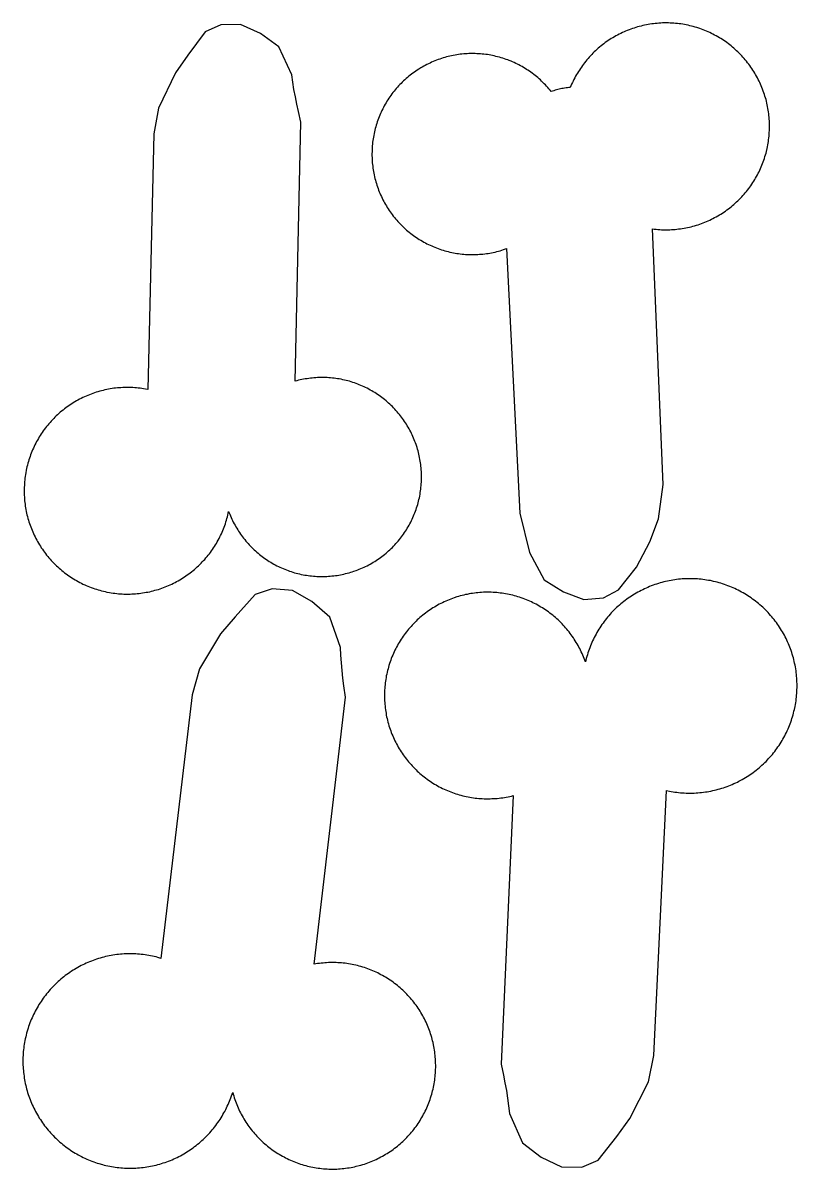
# Model space of a CAD drawing. Extents: x -246 to 246, y -104 to 199.
# Drawn here: x 163.17 to 172.8, y 53.9 to 68.14 of the extents above; entities that cross this region are included whole.
import ezdxf

# ---------------------------------------------------------------- set-up
doc = ezdxf.new("R2010")
doc.units = 0
doc.layers.add('Add_Red', color=1, linetype='Continuous')

msp = doc.modelspace()

# ---------------------------------------------------------------- linework, layer by layer
at = {"layer": 'Add_Red'}
for points in [[(164.505, 61.044), (164.527, 61.045), (164.55, 61.046), (164.572, 61.047), (164.594, 61.049), (164.617, 61.051), (164.639, 61.054), (164.661, 61.057), (164.683, 61.061), (164.705, 61.065), (164.727, 61.069), (164.749, 61.073), (164.771, 61.078), (164.793, 61.084), (164.815, 61.09), (164.836, 61.096), (164.858, 61.102), (164.879, 61.109), (164.9, 61.116), (164.921, 61.124), (164.942, 61.132), (164.963, 61.14), (164.983, 61.149), (165.004, 61.158), (165.024, 61.168), (165.044, 61.178), (165.064, 61.188), (165.084, 61.198), (165.104, 61.209), (165.123, 61.22), (165.143, 61.232), (165.162, 61.244), (165.18, 61.256), (165.199, 61.268), (165.217, 61.281), (165.236, 61.294), (165.253, 61.308), (165.271, 61.321), (165.289, 61.336), (165.306, 61.35), (165.323, 61.365), (165.339, 61.38), (165.356, 61.395), (165.372, 61.41), (165.388, 61.426), (165.403, 61.442), (165.419, 61.459), (165.434, 61.475), (165.448, 61.492), (165.463, 61.509), (165.477, 61.527), (165.491, 61.544), (165.504, 61.562), (165.518, 61.58), (165.53, 61.599), (165.543, 61.617), (165.555, 61.636), (165.567, 61.655), (165.579, 61.674), (165.59, 61.694), (165.601, 61.713), (165.611, 61.733), (165.622, 61.753), (165.631, 61.773), (165.641, 61.793), (165.65, 61.814), (165.659, 61.835), (165.667, 61.855), (165.675, 61.876), (165.683, 61.897), (165.69, 61.918), (165.697, 61.94), (165.704, 61.961), (165.71, 61.983), (165.716, 62.004), (165.721, 62.026), (165.726, 62.048), (165.731, 62.07), (165.745, 62.035), (165.753, 62.015), (165.762, 61.995), (165.77, 61.976), (165.78, 61.956), (165.789, 61.937), (165.799, 61.918), (165.81, 61.899), (165.82, 61.88), (165.831, 61.861), (165.843, 61.843), (165.854, 61.825), (165.866, 61.807), (165.878, 61.789), (165.891, 61.771), (165.904, 61.754), (165.917, 61.737), (165.93, 61.72), (165.944, 61.703), (165.958, 61.687), (165.972, 61.671), (165.987, 61.655), (166.002, 61.639), (166.017, 61.624), (166.032, 61.609), (166.048, 61.594), (166.064, 61.579), (166.08, 61.565), (166.096, 61.551), (166.113, 61.537), (166.13, 61.524), (166.147, 61.511), (166.164, 61.498), (166.182, 61.485), (166.2, 61.473), (166.218, 61.461), (166.236, 61.449), (166.254, 61.438), (166.273, 61.427), (166.292, 61.417), (166.311, 61.406), (166.33, 61.396), (166.349, 61.387), (166.369, 61.377), (166.388, 61.368), (166.408, 61.36), (166.428, 61.352), (166.448, 61.344), (166.469, 61.336), (166.489, 61.329), (166.509, 61.322), (166.53, 61.316), (166.551, 61.309), (166.571, 61.304), (166.592, 61.298), (166.613, 61.293), (166.634, 61.288), (166.656, 61.284), (166.677, 61.28), (166.698, 61.277), (166.719, 61.273), (166.741, 61.271), (166.762, 61.268), (166.784, 61.266), (166.805, 61.264), (166.827, 61.263), (166.848, 61.262), (166.87, 61.262), (166.892, 61.261), (166.929, 61.262), (166.951, 61.263), (166.972, 61.264), (166.994, 61.266), (167.015, 61.268), (167.037, 61.27), (167.058, 61.273), (167.079, 61.276), (167.101, 61.279), (167.122, 61.283), (167.143, 61.287), (167.164, 61.292), (167.185, 61.297), (167.206, 61.302), (167.227, 61.308), (167.248, 61.314), (167.268, 61.32), (167.289, 61.327), (167.315, 61.336), (167.335, 61.344), (167.355, 61.352), (167.375, 61.36), (167.395, 61.368), (167.414, 61.377), (167.434, 61.387), (167.453, 61.396), (167.472, 61.406), (167.491, 61.417), (167.51, 61.427), (167.529, 61.438), (167.547, 61.449), (167.565, 61.461), (167.583, 61.473), (167.601, 61.485), (167.619, 61.498), (167.636, 61.511), (167.653, 61.524), (167.67, 61.537), (167.687, 61.551), (167.703, 61.565), (167.719, 61.579), (167.735, 61.594), (167.751, 61.609), (167.766, 61.624), (167.781, 61.639), (167.796, 61.655), (167.811, 61.671), (167.825, 61.687), (167.839, 61.703), (167.853, 61.72), (167.866, 61.737), (167.88, 61.754), (167.892, 61.771), (167.905, 61.789), (167.917, 61.807), (167.929, 61.825), (167.941, 61.843), (167.952, 61.861), (167.963, 61.88), (167.974, 61.899), (167.984, 61.918), (167.994, 61.937), (168.003, 61.956), (168.013, 61.976), (168.022, 61.995), (168.03, 62.015), (168.039, 62.035), (168.047, 62.055), (168.054, 62.075), (168.061, 62.096), (168.068, 62.116), (168.075, 62.137), (168.081, 62.158), (168.087, 62.178), (168.092, 62.199), (168.097, 62.22), (168.102, 62.241), (168.106, 62.262), (168.11, 62.284), (168.113, 62.305), (168.117, 62.326), (168.119, 62.348), (168.122, 62.369), (168.124, 62.391), (168.126, 62.412), (168.127, 62.434), (168.128, 62.455), (168.128, 62.477), (168.129, 62.498), (168.128, 62.524), (168.128, 62.546), (168.127, 62.567), (168.125, 62.589), (168.124, 62.611), (168.121, 62.632), (168.119, 62.653), (168.116, 62.675), (168.113, 62.696), (168.109, 62.717), (168.105, 62.739), (168.101, 62.76), (168.096, 62.781), (168.091, 62.802), (168.085, 62.823), (168.08, 62.844), (168.073, 62.864), (168.061, 62.901), (168.054, 62.922), (168.047, 62.942), (168.039, 62.962), (168.03, 62.982), (168.022, 63.002), (168.013, 63.021), (168.003, 63.041), (167.994, 63.06), (167.984, 63.079), (167.974, 63.098), (167.963, 63.117), (167.952, 63.136), (167.941, 63.154), (167.929, 63.172), (167.917, 63.19), (167.905, 63.208), (167.892, 63.226), (167.88, 63.243), (167.866, 63.26), (167.853, 63.277), (167.839, 63.294), (167.825, 63.31), (167.811, 63.326), (167.796, 63.342), (167.781, 63.358), (167.766, 63.373), (167.751, 63.388), (167.735, 63.403), (167.719, 63.418), (167.703, 63.432), (167.687, 63.446), (167.67, 63.46), (167.653, 63.473), (167.636, 63.486), (167.619, 63.499), (167.601, 63.512), (167.583, 63.524), (167.565, 63.536), (167.547, 63.548), (167.529, 63.559), (167.51, 63.57), (167.491, 63.58), (167.472, 63.591), (167.453, 63.601), (167.434, 63.61), (167.414, 63.62), (167.395, 63.629), (167.375, 63.637), (167.355, 63.645), (167.335, 63.653), (167.315, 63.661), (167.294, 63.668), (167.274, 63.675), (167.253, 63.681), (167.233, 63.688), (167.212, 63.693), (167.191, 63.699), (167.17, 63.704), (167.149, 63.708), (167.128, 63.713), (167.106, 63.717), (167.085, 63.72), (167.064, 63.723), (167.042, 63.726), (167.021, 63.729), (166.999, 63.731), (166.978, 63.733), (166.956, 63.734), (166.935, 63.735), (166.913, 63.735), (166.892, 63.736), (166.856, 63.735), (166.834, 63.734), (166.813, 63.733), (166.791, 63.731), (166.77, 63.729), (166.748, 63.727), (166.727, 63.724), (166.705, 63.721), (166.684, 63.718), (166.663, 63.714), (166.642, 63.71), (166.621, 63.705), (166.6, 63.701), (166.579, 63.695), (166.558, 63.69), (166.63, 66.909), (166.598, 67.043), (166.578, 67.133), (166.56, 67.224), (166.543, 67.315), (166.529, 67.406), (166.515, 67.497), (166.353, 67.846), (166.125, 68.011), (165.878, 68.123), (165.635, 68.12), (165.44, 68.033), (165.225, 67.743), (165.071, 67.523), (164.859, 67.083), (164.801, 66.765), (164.801, 66.765), (164.725, 63.587), (164.696, 63.592), (164.674, 63.596), (164.652, 63.599), (164.63, 63.602), (164.607, 63.605), (164.585, 63.607), (164.563, 63.609), (164.54, 63.61), (164.518, 63.611), (164.495, 63.612), (164.473, 63.612), (164.437, 63.611), (164.415, 63.611), (164.392, 63.609), (164.37, 63.608), (164.348, 63.606), (164.325, 63.603), (164.303, 63.601), (164.281, 63.597), (164.259, 63.594), (164.237, 63.59), (164.215, 63.586), (164.193, 63.581), (164.171, 63.576), (164.149, 63.57), (164.128, 63.565), (164.106, 63.558), (164.085, 63.552), (164.063, 63.545), (164.042, 63.538), (164.021, 63.53), (164, 63.522), (163.98, 63.513), (163.959, 63.505), (163.938, 63.495), (163.918, 63.486), (163.898, 63.476), (163.878, 63.466), (163.858, 63.455), (163.839, 63.444), (163.819, 63.433), (163.8, 63.422), (163.781, 63.41), (163.762, 63.397), (163.744, 63.385), (163.725, 63.372), (163.707, 63.359), (163.69, 63.345), (163.672, 63.331), (163.654, 63.317), (163.637, 63.303), (163.62, 63.288), (163.604, 63.273), (163.587, 63.258), (163.571, 63.242), (163.556, 63.226), (163.54, 63.21), (163.525, 63.194), (163.51, 63.177), (163.495, 63.16), (163.481, 63.143), (163.467, 63.125), (163.453, 63.108), (163.439, 63.09), (163.426, 63.072), (163.413, 63.053), (163.401, 63.035), (163.389, 63.016), (163.377, 62.997), (163.365, 62.978), (163.354, 62.958), (163.343, 62.939), (163.333, 62.919), (163.323, 62.899), (163.313, 62.879), (163.304, 62.858), (163.294, 62.838), (163.286, 62.817), (163.277, 62.796), (163.269, 62.775), (163.262, 62.754), (163.254, 62.733), (163.248, 62.712), (163.241, 62.69), (163.235, 62.669), (163.229, 62.647), (163.224, 62.625), (163.219, 62.603), (163.214, 62.582), (163.208, 62.551), (163.205, 62.529), (163.201, 62.506), (163.198, 62.484), (163.196, 62.462), (163.194, 62.44), (163.192, 62.417), (163.191, 62.395), (163.19, 62.373), (163.189, 62.35), (163.189, 62.328), (163.189, 62.294), (163.19, 62.271), (163.191, 62.249), (163.193, 62.227), (163.195, 62.204), (163.197, 62.182), (163.2, 62.16), (163.203, 62.138), (163.206, 62.116), (163.21, 62.093), (163.215, 62.071), (163.219, 62.05), (163.224, 62.028), (163.23, 62.006), (163.236, 61.984), (163.242, 61.963), (163.248, 61.941), (163.255, 61.92), (163.263, 61.899), (163.27, 61.878), (163.278, 61.857), (163.287, 61.836), (163.295, 61.815), (163.305, 61.795), (163.314, 61.775), (163.324, 61.754), (163.334, 61.735), (163.345, 61.715), (163.355, 61.695), (163.367, 61.676), (163.378, 61.657), (163.39, 61.638), (163.402, 61.619), (163.415, 61.6), (163.428, 61.582), (163.441, 61.564), (163.454, 61.546), (163.468, 61.528), (163.482, 61.511), (163.497, 61.493), (163.511, 61.477), (163.526, 61.46), (163.542, 61.444), (163.557, 61.427), (163.573, 61.412), (163.589, 61.396), (163.606, 61.381), (163.622, 61.366), (163.639, 61.351), (163.656, 61.337), (163.674, 61.323), (163.691, 61.309), (163.709, 61.295), (163.727, 61.282), (163.746, 61.269), (163.764, 61.257), (163.783, 61.244), (163.802, 61.233), (163.821, 61.221), (163.841, 61.21), (163.86, 61.199), (163.88, 61.188), (163.9, 61.178), (163.92, 61.168), (163.941, 61.159), (163.961, 61.15), (163.982, 61.141), (164.003, 61.133), (164.023, 61.125), (164.045, 61.117), (164.066, 61.11), (164.087, 61.103), (164.108, 61.096), (164.13, 61.09), (164.152, 61.084), (164.173, 61.079), (164.195, 61.074), (164.217, 61.069), (164.25, 61.063), (164.272, 61.059), (164.294, 61.056), (164.317, 61.053), (164.339, 61.05), (164.361, 61.048), (164.383, 61.047), (164.406, 61.045), (164.428, 61.044), (164.451, 61.044), (164.473, 61.043), (164.505, 61.044)], [(170.39, 60.995), (170.579, 61.095), (170.8, 61.376), (170.967, 61.692), (171.075, 61.98), (171.134, 62.404), (171, 65.583), (171.022, 65.581), (171.045, 65.578), (171.067, 65.576), (171.09, 65.575), (171.112, 65.573), (171.134, 65.573), (171.169, 65.572), (171.191, 65.572), (171.214, 65.573), (171.236, 65.574), (171.258, 65.575), (171.281, 65.577), (171.303, 65.579), (171.325, 65.582), (171.348, 65.585), (171.37, 65.588), (171.392, 65.592), (171.414, 65.596), (171.436, 65.6), (171.458, 65.605), (171.48, 65.61), (171.502, 65.616), (171.523, 65.622), (171.545, 65.628), (171.566, 65.635), (171.587, 65.642), (171.609, 65.65), (171.63, 65.658), (171.65, 65.666), (171.671, 65.674), (171.692, 65.683), (171.712, 65.693), (171.732, 65.702), (171.752, 65.712), (171.772, 65.723), (171.792, 65.733), (171.812, 65.744), (171.831, 65.756), (171.85, 65.767), (171.869, 65.78), (171.888, 65.792), (171.906, 65.805), (171.924, 65.818), (171.943, 65.831), (171.96, 65.845), (171.978, 65.859), (171.995, 65.873), (172.012, 65.887), (172.029, 65.902), (172.046, 65.918), (172.062, 65.933), (172.078, 65.949), (172.094, 65.965), (172.109, 65.981), (172.124, 65.998), (172.139, 66.014), (172.154, 66.031), (172.168, 66.049), (172.182, 66.066), (172.196, 66.084), (172.209, 66.102), (172.222, 66.12), (172.235, 66.139), (172.247, 66.158), (172.259, 66.176), (172.271, 66.196), (172.282, 66.215), (172.293, 66.234), (172.304, 66.254), (172.314, 66.274), (172.324, 66.294), (172.334, 66.314), (172.343, 66.335), (172.352, 66.355), (172.361, 66.376), (172.369, 66.397), (172.377, 66.418), (172.384, 66.439), (172.392, 66.46), (172.398, 66.482), (172.405, 66.503), (172.411, 66.525), (172.416, 66.547), (172.424, 66.582), (172.429, 66.604), (172.433, 66.626), (172.437, 66.648), (172.441, 66.67), (172.444, 66.692), (172.446, 66.714), (172.449, 66.737), (172.451, 66.759), (172.452, 66.782), (172.453, 66.804), (172.454, 66.826), (172.454, 66.858), (172.454, 66.88), (172.454, 66.903), (172.453, 66.925), (172.451, 66.947), (172.45, 66.97), (172.447, 66.992), (172.445, 67.014), (172.442, 67.037), (172.439, 67.059), (172.435, 67.081), (172.431, 67.103), (172.426, 67.125), (172.421, 67.147), (172.416, 67.169), (172.411, 67.19), (172.405, 67.212), (172.398, 67.234), (172.392, 67.255), (172.384, 67.276), (172.377, 67.297), (172.369, 67.318), (172.361, 67.339), (172.352, 67.36), (172.343, 67.381), (172.334, 67.401), (172.324, 67.421), (172.314, 67.441), (172.304, 67.461), (172.293, 67.481), (172.282, 67.501), (172.271, 67.52), (172.259, 67.539), (172.247, 67.558), (172.235, 67.577), (172.222, 67.595), (172.209, 67.613), (172.196, 67.631), (172.182, 67.649), (172.168, 67.667), (172.154, 67.684), (172.139, 67.701), (172.124, 67.718), (172.109, 67.735), (172.094, 67.751), (172.078, 67.767), (172.062, 67.783), (172.046, 67.798), (172.029, 67.813), (172.012, 67.828), (171.995, 67.843), (171.978, 67.857), (171.96, 67.871), (171.943, 67.884), (171.924, 67.898), (171.906, 67.911), (171.888, 67.924), (171.869, 67.936), (171.85, 67.948), (171.831, 67.96), (171.812, 67.971), (171.792, 67.982), (171.772, 67.993), (171.752, 68.003), (171.732, 68.013), (171.712, 68.023), (171.692, 68.032), (171.671, 68.041), (171.65, 68.05), (171.63, 68.058), (171.609, 68.066), (171.587, 68.073), (171.55, 68.085), (171.529, 68.092), (171.507, 68.098), (171.485, 68.104), (171.464, 68.109), (171.442, 68.114), (171.42, 68.119), (171.398, 68.123), (171.376, 68.127), (171.353, 68.13), (171.331, 68.133), (171.309, 68.136), (171.287, 68.138), (171.264, 68.14), (171.242, 68.141), (171.219, 68.142), (171.197, 68.143), (171.169, 68.143), (171.146, 68.143), (171.124, 68.143), (171.102, 68.142), (171.079, 68.14), (171.057, 68.138), (171.034, 68.136), (171.012, 68.134), (170.99, 68.131), (170.968, 68.128), (170.946, 68.124), (170.924, 68.12), (170.902, 68.115), (170.88, 68.11), (170.858, 68.105), (170.836, 68.1), (170.814, 68.094), (170.793, 68.087), (170.772, 68.08), (170.75, 68.073), (170.729, 68.066), (170.708, 68.058), (170.687, 68.05), (170.666, 68.041), (170.646, 68.032), (170.625, 68.023), (170.605, 68.013), (170.585, 68.003), (170.565, 67.993), (170.546, 67.982), (170.526, 67.971), (170.507, 67.96), (170.488, 67.948), (170.469, 67.936), (170.45, 67.924), (170.431, 67.911), (170.413, 67.898), (170.395, 67.884), (170.377, 67.871), (170.36, 67.857), (170.342, 67.843), (170.325, 67.828), (170.309, 67.813), (170.292, 67.798), (170.276, 67.783), (170.26, 67.767), (170.244, 67.751), (170.229, 67.735), (170.213, 67.718), (170.199, 67.701), (170.184, 67.684), (170.17, 67.667), (170.156, 67.649), (170.142, 67.631), (170.129, 67.613), (170.116, 67.595), (170.103, 67.577), (170.091, 67.558), (170.079, 67.539), (170.067, 67.52), (170.055, 67.501), (170.044, 67.481), (170.034, 67.461), (170.023, 67.441), (170.013, 67.421), (170.004, 67.401), (169.994, 67.381), (169.978, 67.342), (169.96, 67.34), (169.943, 67.338), (169.926, 67.336), (169.908, 67.333), (169.891, 67.33), (169.874, 67.327), (169.857, 67.323), (169.84, 67.319), (169.823, 67.315), (169.806, 67.311), (169.789, 67.306), (169.772, 67.301), (169.74, 67.29), (169.726, 67.307), (169.712, 67.324), (169.698, 67.34), (169.683, 67.356), (169.669, 67.372), (169.653, 67.388), (169.638, 67.404), (169.622, 67.419), (169.606, 67.434), (169.59, 67.448), (169.574, 67.463), (169.557, 67.477), (169.54, 67.49), (169.523, 67.504), (169.506, 67.517), (169.488, 67.53), (169.47, 67.542), (169.452, 67.554), (169.434, 67.566), (169.415, 67.578), (169.397, 67.589), (169.378, 67.6), (169.359, 67.611), (169.339, 67.621), (169.32, 67.631), (169.3, 67.64), (169.281, 67.65), (169.261, 67.658), (169.241, 67.667), (169.22, 67.675), (169.2, 67.683), (169.18, 67.69), (169.159, 67.698), (169.138, 67.704), (169.117, 67.711), (169.096, 67.717), (169.075, 67.722), (169.054, 67.728), (169.033, 67.733), (169.012, 67.737), (168.99, 67.741), (168.969, 67.745), (168.947, 67.749), (168.926, 67.752), (168.904, 67.754), (168.882, 67.757), (168.861, 67.758), (168.839, 67.76), (168.817, 67.761), (168.795, 67.762), (168.762, 67.762), (168.74, 67.762), (168.718, 67.762), (168.696, 67.761), (168.675, 67.759), (168.653, 67.758), (168.631, 67.756), (168.609, 67.753), (168.588, 67.75), (168.566, 67.747), (168.545, 67.743), (168.523, 67.739), (168.502, 67.735), (168.481, 67.73), (168.459, 67.725), (168.438, 67.72), (168.417, 67.714), (168.396, 67.708), (168.376, 67.701), (168.355, 67.694), (168.334, 67.687), (168.314, 67.679), (168.294, 67.671), (168.273, 67.663), (168.253, 67.654), (168.234, 67.645), (168.214, 67.636), (168.194, 67.626), (168.175, 67.616), (168.156, 67.606), (168.137, 67.595), (168.118, 67.584), (168.095, 67.569), (168.076, 67.558), (168.058, 67.545), (168.04, 67.533), (168.022, 67.52), (168.005, 67.507), (167.988, 67.494), (167.971, 67.48), (167.954, 67.466), (167.937, 67.452), (167.921, 67.437), (167.905, 67.423), (167.889, 67.408), (167.874, 67.392), (167.859, 67.377), (167.844, 67.361), (167.829, 67.345), (167.815, 67.328), (167.801, 67.311), (167.787, 67.295), (167.773, 67.277), (167.76, 67.26), (167.747, 67.243), (167.735, 67.225), (167.722, 67.207), (167.711, 67.188), (167.699, 67.17), (167.688, 67.151), (167.677, 67.132), (167.666, 67.113), (167.656, 67.094), (167.646, 67.075), (167.636, 67.055), (167.627, 67.036), (167.618, 67.016), (167.609, 66.996), (167.601, 66.975), (167.593, 66.955), (167.586, 66.935), (167.578, 66.914), (167.572, 66.893), (167.565, 66.873), (167.559, 66.852), (167.553, 66.831), (167.548, 66.809), (167.543, 66.788), (167.538, 66.767), (167.534, 66.745), (167.53, 66.724), (167.527, 66.702), (167.524, 66.681), (167.521, 66.659), (167.518, 66.638), (167.516, 66.616), (167.515, 66.594), (167.514, 66.572), (167.513, 66.551), (167.512, 66.513), (167.512, 66.491), (167.513, 66.469), (167.514, 66.448), (167.515, 66.426), (167.517, 66.404), (167.519, 66.382), (167.522, 66.361), (167.524, 66.339), (167.528, 66.317), (167.531, 66.296), (167.535, 66.275), (167.54, 66.253), (167.544, 66.232), (167.549, 66.211), (167.555, 66.19), (167.561, 66.169), (167.567, 66.148), (167.573, 66.127), (167.58, 66.106), (167.588, 66.086), (167.595, 66.065), (167.603, 66.045), (167.612, 66.025), (167.62, 66.005), (167.629, 65.985), (167.639, 65.964), (167.649, 65.944), (167.659, 65.925), (167.67, 65.906), (167.681, 65.887), (167.692, 65.868), (167.703, 65.849), (167.715, 65.831), (167.727, 65.813), (167.739, 65.795), (167.752, 65.777), (167.765, 65.76), (167.778, 65.742), (167.792, 65.725), (167.806, 65.708), (167.82, 65.692), (167.834, 65.676), (167.849, 65.659), (167.864, 65.644), (167.879, 65.628), (167.895, 65.613), (167.911, 65.598), (167.927, 65.583), (167.943, 65.569), (167.96, 65.555), (167.977, 65.541), (167.994, 65.527), (168.011, 65.514), (168.029, 65.501), (168.047, 65.488), (168.065, 65.476), (168.083, 65.464), (168.101, 65.452), (168.12, 65.441), (168.139, 65.43), (168.158, 65.419), (168.177, 65.409), (168.196, 65.399), (168.216, 65.389), (168.235, 65.38), (168.255, 65.371), (168.275, 65.362), (168.295, 65.354), (168.316, 65.346), (168.336, 65.338), (168.357, 65.331), (168.377, 65.324), (168.398, 65.318), (168.419, 65.311), (168.44, 65.306), (168.461, 65.3), (168.482, 65.295), (168.504, 65.29), (168.525, 65.286), (168.547, 65.282), (168.568, 65.279), (168.59, 65.275), (168.611, 65.273), (168.633, 65.27), (168.655, 65.268), (168.676, 65.266), (168.698, 65.265), (168.72, 65.264), (168.762, 65.263), (168.784, 65.264), (168.805, 65.264), (168.827, 65.265), (168.849, 65.267), (168.871, 65.268), (168.892, 65.27), (168.914, 65.273), (168.936, 65.276), (168.957, 65.279), (168.979, 65.282), (169, 65.286), (169.021, 65.291), (169.043, 65.295), (169.064, 65.301), (169.085, 65.306), (169.106, 65.312), (169.127, 65.318), (169.148, 65.325), (169.187, 65.338), (169.35, 62.048), (169.47, 61.56), (169.654, 61.221), (169.893, 61.072), (170.147, 60.976), (170.39, 60.995)], [(170.325, 54.006), (170.555, 54.302), (170.72, 54.526), (170.95, 54.978), (171.018, 55.306), (171.173, 58.601), (171.21, 58.594), (171.233, 58.589), (171.256, 58.585), (171.279, 58.582), (171.302, 58.579), (171.325, 58.576), (171.348, 58.574), (171.372, 58.572), (171.395, 58.571), (171.418, 58.57), (171.441, 58.569), (171.465, 58.569), (171.494, 58.569), (171.518, 58.57), (171.541, 58.571), (171.564, 58.573), (171.587, 58.575), (171.61, 58.577), (171.633, 58.58), (171.657, 58.583), (171.68, 58.586), (171.702, 58.59), (171.725, 58.595), (171.748, 58.6), (171.771, 58.605), (171.793, 58.61), (171.816, 58.616), (171.838, 58.622), (171.86, 58.629), (171.883, 58.636), (171.905, 58.644), (171.927, 58.652), (171.948, 58.66), (171.97, 58.669), (171.991, 58.678), (172.013, 58.687), (172.034, 58.697), (172.055, 58.707), (172.075, 58.717), (172.096, 58.728), (172.116, 58.739), (172.137, 58.751), (172.157, 58.763), (172.176, 58.775), (172.196, 58.788), (172.215, 58.801), (172.234, 58.814), (172.253, 58.827), (172.272, 58.841), (172.29, 58.856), (172.308, 58.87), (172.326, 58.885), (172.344, 58.9), (172.361, 58.916), (172.378, 58.931), (172.395, 58.948), (172.412, 58.964), (172.428, 58.981), (172.444, 58.998), (172.459, 59.015), (172.475, 59.032), (172.49, 59.05), (172.504, 59.068), (172.519, 59.086), (172.533, 59.105), (172.547, 59.124), (172.56, 59.143), (172.573, 59.162), (172.586, 59.181), (172.598, 59.201), (172.61, 59.221), (172.622, 59.241), (172.633, 59.261), (172.644, 59.282), (172.655, 59.302), (172.665, 59.323), (172.675, 59.344), (172.685, 59.366), (172.694, 59.387), (172.703, 59.408), (172.711, 59.43), (172.719, 59.452), (172.727, 59.474), (172.734, 59.496), (172.741, 59.518), (172.747, 59.541), (172.754, 59.563), (172.759, 59.586), (172.765, 59.608), (172.773, 59.647), (172.777, 59.67), (172.781, 59.693), (172.784, 59.716), (172.787, 59.739), (172.79, 59.762), (172.792, 59.786), (172.794, 59.809), (172.795, 59.832), (172.796, 59.855), (172.797, 59.878), (172.797, 59.902), (172.797, 59.929), (172.796, 59.953), (172.795, 59.976), (172.794, 59.999), (172.792, 60.022), (172.789, 60.045), (172.787, 60.068), (172.784, 60.091), (172.78, 60.114), (172.776, 60.137), (172.772, 60.16), (172.767, 60.183), (172.762, 60.206), (172.757, 60.228), (172.751, 60.251), (172.744, 60.273), (172.738, 60.295), (172.731, 60.318), (172.723, 60.34), (172.715, 60.362), (172.707, 60.383), (172.699, 60.405), (172.69, 60.426), (172.68, 60.448), (172.671, 60.469), (172.66, 60.49), (172.65, 60.511), (172.639, 60.531), (172.628, 60.552), (172.617, 60.572), (172.605, 60.592), (172.592, 60.612), (172.58, 60.631), (172.567, 60.651), (172.554, 60.67), (172.54, 60.689), (172.526, 60.707), (172.512, 60.726), (172.497, 60.744), (172.483, 60.762), (172.467, 60.779), (172.452, 60.797), (172.436, 60.814), (172.42, 60.831), (172.404, 60.847), (172.387, 60.863), (172.37, 60.879), (172.353, 60.895), (172.336, 60.91), (172.318, 60.925), (172.3, 60.94), (172.282, 60.954), (172.263, 60.969), (172.244, 60.982), (172.225, 60.996), (172.206, 61.009), (172.187, 61.022), (172.167, 61.034), (172.147, 61.046), (172.127, 61.058), (172.107, 61.069), (172.086, 61.08), (172.066, 61.091), (172.045, 61.101), (172.024, 61.111), (172.003, 61.121), (171.981, 61.13), (171.96, 61.139), (171.938, 61.147), (171.916, 61.155), (171.894, 61.163), (171.872, 61.17), (171.85, 61.177), (171.828, 61.184), (171.805, 61.19), (171.783, 61.196), (171.76, 61.201), (171.719, 61.21), (171.696, 61.214), (171.673, 61.218), (171.65, 61.221), (171.627, 61.224), (171.604, 61.227), (171.581, 61.229), (171.558, 61.231), (171.534, 61.232), (171.511, 61.233), (171.488, 61.234), (171.465, 61.234), (171.439, 61.234), (171.416, 61.233), (171.393, 61.232), (171.369, 61.231), (171.346, 61.229), (171.323, 61.227), (171.3, 61.224), (171.277, 61.221), (171.254, 61.218), (171.231, 61.214), (171.208, 61.209), (171.185, 61.205), (171.163, 61.2), (171.14, 61.194), (171.117, 61.188), (171.095, 61.182), (171.073, 61.175), (171.051, 61.168), (171.029, 61.161), (171.007, 61.153), (170.985, 61.145), (170.963, 61.136), (170.942, 61.127), (170.92, 61.118), (170.899, 61.108), (170.878, 61.098), (170.858, 61.088), (170.837, 61.077), (170.816, 61.066), (170.796, 61.055), (170.776, 61.043), (170.756, 61.031), (170.737, 61.018), (170.717, 61.005), (170.698, 60.992), (170.679, 60.978), (170.661, 60.965), (170.642, 60.95), (170.624, 60.936), (170.606, 60.921), (170.589, 60.906), (170.571, 60.89), (170.554, 60.875), (170.537, 60.859), (170.521, 60.842), (170.504, 60.826), (170.488, 60.809), (170.473, 60.792), (170.457, 60.774), (170.442, 60.756), (170.427, 60.738), (170.413, 60.72), (170.399, 60.702), (170.385, 60.683), (170.372, 60.664), (170.358, 60.645), (170.346, 60.625), (170.333, 60.606), (170.321, 60.586), (170.309, 60.566), (170.298, 60.546), (170.287, 60.525), (170.276, 60.505), (170.266, 60.484), (170.256, 60.463), (170.246, 60.442), (170.237, 60.42), (170.228, 60.399), (170.22, 60.377), (170.212, 60.355), (170.204, 60.333), (170.196, 60.311), (170.19, 60.289), (170.183, 60.267), (170.177, 60.244), (170.171, 60.222), (170.166, 60.199), (170.158, 60.221), (170.15, 60.242), (170.142, 60.263), (170.133, 60.284), (170.124, 60.304), (170.115, 60.325), (170.105, 60.345), (170.095, 60.365), (170.085, 60.385), (170.074, 60.405), (170.063, 60.424), (170.052, 60.443), (170.04, 60.462), (170.028, 60.481), (170.016, 60.5), (170.003, 60.518), (169.99, 60.537), (169.977, 60.555), (169.963, 60.572), (169.949, 60.59), (169.935, 60.607), (169.92, 60.624), (169.905, 60.641), (169.89, 60.658), (169.875, 60.674), (169.859, 60.69), (169.843, 60.706), (169.827, 60.721), (169.81, 60.736), (169.794, 60.751), (169.777, 60.766), (169.759, 60.78), (169.742, 60.794), (169.724, 60.807), (169.706, 60.821), (169.688, 60.834), (169.669, 60.846), (169.651, 60.859), (169.632, 60.871), (169.613, 60.882), (169.593, 60.894), (169.574, 60.905), (169.554, 60.916), (169.534, 60.926), (169.514, 60.936), (169.494, 60.946), (169.474, 60.955), (169.453, 60.964), (169.432, 60.972), (169.412, 60.981), (169.391, 60.988), (169.369, 60.996), (169.348, 61.003), (169.327, 61.01), (169.305, 61.016), (169.284, 61.022), (169.262, 61.028), (169.24, 61.033), (169.218, 61.038), (169.196, 61.042), (169.174, 61.046), (169.152, 61.05), (169.13, 61.053), (169.108, 61.056), (169.086, 61.059), (169.063, 61.061), (169.041, 61.063), (169.019, 61.064), (168.996, 61.065), (168.974, 61.066), (168.952, 61.066), (168.92, 61.065), (168.897, 61.065), (168.875, 61.064), (168.853, 61.062), (168.83, 61.06), (168.808, 61.058), (168.786, 61.055), (168.764, 61.052), (168.742, 61.049), (168.719, 61.045), (168.697, 61.04), (168.676, 61.036), (168.654, 61.031), (168.632, 61.025), (168.61, 61.02), (168.589, 61.014), (168.567, 61.007), (168.534, 60.996), (168.512, 60.988), (168.491, 60.981), (168.471, 60.972), (168.45, 60.964), (168.429, 60.955), (168.409, 60.946), (168.389, 60.936), (168.369, 60.926), (168.349, 60.916), (168.329, 60.905), (168.31, 60.894), (168.29, 60.882), (168.271, 60.871), (168.252, 60.859), (168.234, 60.846), (168.215, 60.834), (168.197, 60.821), (168.179, 60.807), (168.161, 60.794), (168.144, 60.78), (168.126, 60.766), (168.109, 60.751), (168.093, 60.736), (168.076, 60.721), (168.06, 60.706), (168.044, 60.69), (168.028, 60.674), (168.013, 60.658), (167.998, 60.641), (167.983, 60.624), (167.968, 60.607), (167.954, 60.59), (167.94, 60.572), (167.926, 60.555), (167.913, 60.537), (167.9, 60.518), (167.887, 60.5), (167.875, 60.481), (167.863, 60.462), (167.851, 60.443), (167.84, 60.424), (167.829, 60.405), (167.818, 60.385), (167.808, 60.365), (167.798, 60.345), (167.788, 60.325), (167.779, 60.304), (167.77, 60.284), (167.761, 60.263), (167.753, 60.242), (167.745, 60.221), (167.738, 60.2), (167.731, 60.179), (167.724, 60.157), (167.718, 60.136), (167.712, 60.114), (167.706, 60.093), (167.701, 60.071), (167.696, 60.049), (167.691, 60.027), (167.687, 60.005), (167.684, 59.983), (167.68, 59.961), (167.677, 59.939), (167.675, 59.916), (167.673, 59.894), (167.671, 59.872), (167.67, 59.849), (167.669, 59.827), (167.668, 59.805), (167.668, 59.782), (167.669, 59.74), (167.669, 59.718), (167.671, 59.695), (167.673, 59.673), (167.675, 59.651), (167.677, 59.628), (167.68, 59.606), (167.683, 59.584), (167.687, 59.562), (167.691, 59.54), (167.695, 59.518), (167.7, 59.496), (167.705, 59.474), (167.711, 59.453), (167.717, 59.431), (167.724, 59.407), (167.731, 59.386), (167.738, 59.364), (167.745, 59.343), (167.753, 59.322), (167.761, 59.301), (167.77, 59.281), (167.779, 59.26), (167.788, 59.24), (167.798, 59.219), (167.808, 59.199), (167.818, 59.18), (167.829, 59.16), (167.84, 59.14), (167.851, 59.121), (167.863, 59.102), (167.875, 59.083), (167.887, 59.064), (167.9, 59.046), (167.913, 59.028), (167.926, 59.01), (167.94, 58.992), (167.954, 58.974), (167.968, 58.957), (167.983, 58.94), (167.998, 58.923), (168.013, 58.907), (168.028, 58.891), (168.044, 58.875), (168.06, 58.859), (168.076, 58.843), (168.093, 58.828), (168.109, 58.813), (168.126, 58.799), (168.144, 58.785), (168.161, 58.771), (168.179, 58.757), (168.197, 58.744), (168.215, 58.731), (168.234, 58.718), (168.252, 58.706), (168.271, 58.694), (168.29, 58.682), (168.31, 58.671), (168.329, 58.659), (168.349, 58.649), (168.369, 58.638), (168.389, 58.628), (168.409, 58.619), (168.429, 58.61), (168.45, 58.601), (168.471, 58.592), (168.491, 58.584), (168.512, 58.576), (168.534, 58.568), (168.555, 58.561), (168.576, 58.555), (168.598, 58.548), (168.619, 58.542), (168.641, 58.537), (168.663, 58.531), (168.685, 58.527), (168.707, 58.522), (168.729, 58.518), (168.751, 58.514), (168.773, 58.511), (168.795, 58.508), (168.817, 58.506), (168.84, 58.503), (168.862, 58.502), (168.884, 58.5), (168.907, 58.499), (168.929, 58.499), (168.952, 58.499), (168.982, 58.499), (169.004, 58.5), (169.026, 58.501), (169.049, 58.502), (169.071, 58.504), (169.093, 58.506), (169.116, 58.509), (169.138, 58.512), (169.16, 58.516), (169.182, 58.519), (169.204, 58.524), (169.226, 58.528), (169.248, 58.533), (169.269, 58.539), (169.117, 55.201), (169.148, 55.061), (169.166, 54.967), (169.183, 54.872), (169.198, 54.778), (169.211, 54.683), (169.223, 54.588), (169.382, 54.222), (169.615, 54.045), (169.868, 53.923), (170.121, 53.92), (170.325, 54.006)], [(167.051, 53.896), (167.074, 53.896), (167.096, 53.898), (167.118, 53.899), (167.141, 53.901), (167.163, 53.903), (167.185, 53.906), (167.207, 53.909), (167.23, 53.912), (167.252, 53.916), (167.274, 53.92), (167.296, 53.925), (167.317, 53.93), (167.353, 53.939), (167.375, 53.945), (167.397, 53.951), (167.418, 53.958), (167.439, 53.965), (167.46, 53.973), (167.481, 53.981), (167.502, 53.989), (167.523, 53.997), (167.543, 54.006), (167.564, 54.016), (167.584, 54.025), (167.604, 54.035), (167.624, 54.046), (167.644, 54.056), (167.663, 54.067), (167.682, 54.079), (167.701, 54.09), (167.72, 54.102), (167.739, 54.115), (167.758, 54.127), (167.776, 54.14), (167.794, 54.154), (167.812, 54.167), (167.829, 54.181), (167.846, 54.196), (167.863, 54.21), (167.88, 54.225), (167.897, 54.24), (167.913, 54.256), (167.929, 54.271), (167.945, 54.287), (167.96, 54.304), (167.975, 54.32), (167.99, 54.337), (168.005, 54.354), (168.019, 54.371), (168.033, 54.389), (168.046, 54.406), (168.06, 54.424), (168.073, 54.443), (168.085, 54.461), (168.098, 54.48), (168.11, 54.499), (168.122, 54.518), (168.133, 54.537), (168.144, 54.557), (168.155, 54.576), (168.165, 54.596), (168.175, 54.616), (168.185, 54.636), (168.194, 54.657), (168.203, 54.677), (168.211, 54.698), (168.22, 54.719), (168.227, 54.74), (168.235, 54.761), (168.242, 54.782), (168.249, 54.804), (168.255, 54.825), (168.261, 54.847), (168.267, 54.868), (168.272, 54.89), (168.277, 54.912), (168.281, 54.934), (168.285, 54.956), (168.289, 54.978), (168.292, 55), (168.295, 55.023), (168.298, 55.045), (168.3, 55.067), (168.302, 55.089), (168.303, 55.112), (168.304, 55.134), (168.305, 55.157), (168.305, 55.179), (168.304, 55.219), (168.303, 55.242), (168.302, 55.264), (168.3, 55.286), (168.298, 55.309), (168.296, 55.331), (168.293, 55.353), (168.29, 55.375), (168.286, 55.397), (168.282, 55.42), (168.278, 55.441), (168.272, 55.468), (168.267, 55.49), (168.261, 55.511), (168.255, 55.533), (168.249, 55.554), (168.242, 55.576), (168.235, 55.597), (168.227, 55.618), (168.22, 55.639), (168.211, 55.66), (168.203, 55.681), (168.194, 55.701), (168.185, 55.721), (168.175, 55.742), (168.165, 55.762), (168.155, 55.782), (168.144, 55.801), (168.133, 55.821), (168.122, 55.84), (168.11, 55.859), (168.098, 55.878), (168.085, 55.897), (168.073, 55.915), (168.06, 55.933), (168.046, 55.951), (168.033, 55.969), (168.019, 55.987), (168.005, 56.004), (167.99, 56.021), (167.975, 56.038), (167.96, 56.054), (167.945, 56.071), (167.929, 56.087), (167.913, 56.102), (167.897, 56.118), (167.88, 56.133), (167.863, 56.148), (167.846, 56.162), (167.829, 56.177), (167.812, 56.191), (167.794, 56.204), (167.776, 56.217), (167.758, 56.23), (167.739, 56.243), (167.72, 56.256), (167.701, 56.268), (167.682, 56.279), (167.663, 56.291), (167.644, 56.302), (167.624, 56.312), (167.604, 56.323), (167.584, 56.333), (167.564, 56.342), (167.543, 56.352), (167.523, 56.361), (167.502, 56.369), (167.481, 56.377), (167.46, 56.385), (167.439, 56.393), (167.418, 56.4), (167.397, 56.407), (167.375, 56.413), (167.353, 56.419), (167.332, 56.424), (167.31, 56.43), (167.288, 56.435), (167.266, 56.439), (167.244, 56.443), (167.222, 56.447), (167.2, 56.45), (167.178, 56.453), (167.155, 56.456), (167.133, 56.458), (167.111, 56.459), (167.088, 56.461), (167.066, 56.462), (167.044, 56.462), (167.021, 56.463), (166.993, 56.462), (166.971, 56.462), (166.948, 56.461), (166.926, 56.459), (166.904, 56.457), (166.881, 56.455), (166.859, 56.452), (166.837, 56.449), (166.815, 56.446), (166.793, 56.442), (167.182, 59.761), (167.161, 59.903), (167.15, 59.998), (167.14, 60.093), (167.132, 60.188), (167.125, 60.284), (167.12, 60.379), (166.987, 60.756), (166.767, 60.949), (166.523, 61.089), (166.272, 61.109), (166.062, 61.038), (165.811, 60.76), (165.631, 60.548), (165.369, 60.114), (165.278, 59.791), (164.889, 56.515), (164.851, 56.526), (164.828, 56.532), (164.806, 56.537), (164.783, 56.542), (164.76, 56.547), (164.737, 56.551), (164.714, 56.555), (164.691, 56.558), (164.668, 56.561), (164.645, 56.564), (164.622, 56.566), (164.599, 56.568), (164.576, 56.569), (164.553, 56.57), (164.529, 56.571), (164.506, 56.571), (164.478, 56.571), (164.455, 56.57), (164.432, 56.569), (164.408, 56.568), (164.385, 56.566), (164.362, 56.563), (164.339, 56.561), (164.316, 56.558), (164.293, 56.554), (164.27, 56.55), (164.247, 56.546), (164.224, 56.541), (164.202, 56.536), (164.179, 56.53), (164.157, 56.525), (164.134, 56.518), (164.112, 56.512), (164.09, 56.504), (164.068, 56.497), (164.046, 56.489), (164.024, 56.481), (164.002, 56.472), (163.981, 56.463), (163.96, 56.454), (163.939, 56.444), (163.918, 56.434), (163.897, 56.424), (163.876, 56.413), (163.856, 56.402), (163.836, 56.39), (163.816, 56.378), (163.796, 56.366), (163.776, 56.354), (163.757, 56.341), (163.738, 56.327), (163.719, 56.314), (163.7, 56.3), (163.682, 56.286), (163.664, 56.271), (163.646, 56.256), (163.628, 56.241), (163.611, 56.226), (163.594, 56.21), (163.577, 56.194), (163.56, 56.178), (163.544, 56.161), (163.528, 56.144), (163.513, 56.127), (163.497, 56.109), (163.482, 56.092), (163.467, 56.074), (163.453, 56.055), (163.439, 56.037), (163.425, 56.018), (163.412, 55.999), (163.399, 55.98), (163.386, 55.96), (163.373, 55.941), (163.361, 55.921), (163.35, 55.901), (163.338, 55.88), (163.327, 55.86), (163.316, 55.839), (163.306, 55.818), (163.296, 55.797), (163.287, 55.776), (163.277, 55.755), (163.269, 55.733), (163.26, 55.712), (163.252, 55.69), (163.244, 55.668), (163.237, 55.646), (163.23, 55.624), (163.219, 55.583), (163.213, 55.561), (163.208, 55.538), (163.202, 55.516), (163.198, 55.493), (163.194, 55.47), (163.19, 55.447), (163.186, 55.424), (163.183, 55.401), (163.181, 55.378), (163.178, 55.355), (163.177, 55.331), (163.175, 55.308), (163.174, 55.285), (163.174, 55.262), (163.173, 55.239), (163.174, 55.213), (163.174, 55.189), (163.175, 55.166), (163.177, 55.143), (163.179, 55.12), (163.181, 55.097), (163.184, 55.074), (163.187, 55.05), (163.19, 55.027), (163.194, 55.005), (163.198, 54.982), (163.203, 54.959), (163.208, 54.936), (163.214, 54.914), (163.219, 54.891), (163.226, 54.869), (163.232, 54.846), (163.239, 54.824), (163.247, 54.802), (163.255, 54.78), (163.263, 54.759), (163.271, 54.737), (163.28, 54.715), (163.29, 54.694), (163.299, 54.673), (163.309, 54.652), (163.32, 54.631), (163.331, 54.611), (163.342, 54.59), (163.353, 54.57), (163.365, 54.55), (163.377, 54.53), (163.39, 54.511), (163.403, 54.491), (163.416, 54.472), (163.429, 54.453), (163.443, 54.434), (163.457, 54.416), (163.472, 54.398), (163.487, 54.38), (163.502, 54.362), (163.517, 54.345), (163.533, 54.328), (163.549, 54.311), (163.566, 54.294), (163.582, 54.278), (163.599, 54.262), (163.616, 54.246), (163.634, 54.231), (163.651, 54.216), (163.669, 54.201), (163.688, 54.187), (163.706, 54.173), (163.725, 54.159), (163.744, 54.145), (163.763, 54.132), (163.782, 54.119), (163.802, 54.107), (163.822, 54.095), (163.842, 54.083), (163.862, 54.072), (163.883, 54.061), (163.903, 54.05), (163.924, 54.04), (163.945, 54.03), (163.966, 54.02), (163.988, 54.011), (164.009, 54.002), (164.031, 53.993), (164.053, 53.985), (164.075, 53.978), (164.097, 53.97), (164.119, 53.963), (164.161, 53.951), (164.184, 53.945), (164.206, 53.94), (164.229, 53.935), (164.252, 53.93), (164.275, 53.926), (164.298, 53.922), (164.321, 53.919), (164.344, 53.916), (164.367, 53.913), (164.39, 53.911), (164.413, 53.909), (164.436, 53.908), (164.46, 53.907), (164.483, 53.906), (164.506, 53.906), (164.53, 53.906), (164.553, 53.907), (164.576, 53.908), (164.599, 53.909), (164.623, 53.911), (164.646, 53.913), (164.669, 53.916), (164.692, 53.919), (164.715, 53.922), (164.738, 53.926), (164.761, 53.93), (164.784, 53.935), (164.806, 53.94), (164.829, 53.946), (164.851, 53.951), (164.874, 53.958), (164.896, 53.964), (164.918, 53.971), (164.94, 53.979), (164.962, 53.986), (164.984, 53.995), (165.006, 54.003), (165.027, 54.012), (165.049, 54.021), (165.07, 54.031), (165.091, 54.041), (165.111, 54.051), (165.132, 54.062), (165.153, 54.073), (165.173, 54.085), (165.193, 54.097), (165.213, 54.109), (165.232, 54.121), (165.252, 54.134), (165.271, 54.147), (165.29, 54.161), (165.308, 54.175), (165.327, 54.189), (165.345, 54.203), (165.363, 54.218), (165.381, 54.233), (165.398, 54.249), (165.415, 54.264), (165.432, 54.28), (165.449, 54.297), (165.465, 54.313), (165.481, 54.33), (165.497, 54.347), (165.512, 54.365), (165.527, 54.382), (165.542, 54.4), (165.556, 54.418), (165.571, 54.437), (165.584, 54.456), (165.598, 54.475), (165.611, 54.494), (165.624, 54.513), (165.636, 54.533), (165.649, 54.553), (165.66, 54.573), (165.672, 54.593), (165.683, 54.613), (165.694, 54.634), (165.704, 54.655), (165.714, 54.676), (165.724, 54.697), (165.733, 54.718), (165.742, 54.74), (165.75, 54.761), (165.758, 54.783), (165.766, 54.805), (165.774, 54.827), (165.781, 54.849), (165.787, 54.825), (165.794, 54.804), (165.8, 54.782), (165.808, 54.761), (165.815, 54.74), (165.823, 54.719), (165.831, 54.698), (165.84, 54.677), (165.849, 54.657), (165.858, 54.636), (165.867, 54.616), (165.877, 54.596), (165.888, 54.576), (165.899, 54.557), (165.91, 54.537), (165.921, 54.518), (165.933, 54.499), (165.945, 54.48), (165.957, 54.461), (165.97, 54.443), (165.983, 54.424), (165.996, 54.406), (166.01, 54.389), (166.024, 54.371), (166.038, 54.354), (166.052, 54.337), (166.067, 54.32), (166.082, 54.304), (166.098, 54.287), (166.114, 54.271), (166.13, 54.256), (166.146, 54.24), (166.162, 54.225), (166.179, 54.21), (166.196, 54.196), (166.213, 54.181), (166.231, 54.167), (166.249, 54.154), (166.267, 54.14), (166.285, 54.127), (166.303, 54.115), (166.322, 54.102), (166.341, 54.09), (166.36, 54.079), (166.379, 54.067), (166.399, 54.056), (166.419, 54.046), (166.438, 54.035), (166.459, 54.025), (166.479, 54.016), (166.499, 54.006), (166.52, 53.997), (166.54, 53.989), (166.561, 53.981), (166.582, 53.973), (166.603, 53.965), (166.625, 53.958), (166.646, 53.951), (166.667, 53.945), (166.689, 53.939), (166.711, 53.933), (166.732, 53.928), (166.754, 53.923), (166.776, 53.919), (166.798, 53.915), (166.82, 53.911), (166.843, 53.908), (166.865, 53.905), (166.887, 53.902), (166.909, 53.9), (166.932, 53.898), (166.954, 53.897), (166.976, 53.896), (166.999, 53.896), (167.021, 53.895), (167.051, 53.896)]]:
    msp.add_lwpolyline(points, dxfattribs=at)

doc.saveas('drawing.dxf')
